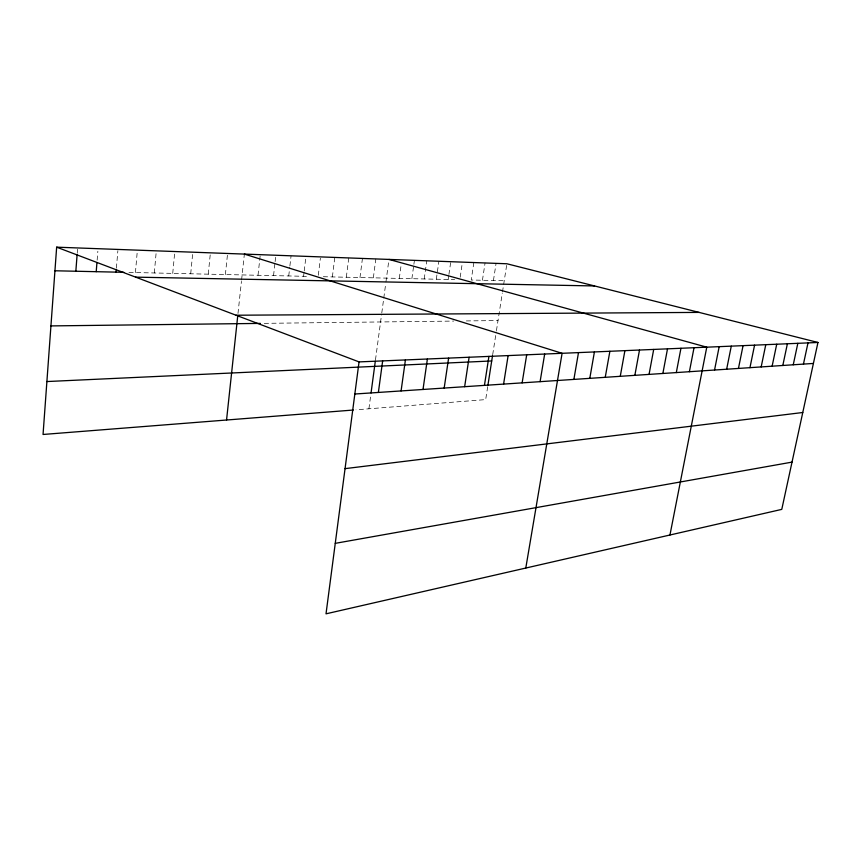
<?xml version="1.0" encoding="UTF-8"?>
<svg xmlns="http://www.w3.org/2000/svg" width="861" height="861" viewBox="0 0 861 861"><rect width="100%" height="100%" fill="white"/><g stroke="black" fill="none" stroke-linecap="round" stroke-linejoin="round"><path stroke-width="0.65" stroke-dasharray="4.3 3.23" d="M77.232 253.123L77.522 249.238M97.132 260.194L97.853 251.251M116.396 268.115L117.86 250.766M135.425 272.55L137.383 250.142M154.302 272.969L156.315 250.842M172.727 273.378L174.794 251.53M190.701 273.776L192.81 252.187M208.254 274.175L210.407 252.843M225.388 274.551L227.584 253.468M237.991 313.458L241.435 281.364M241.575 280.073L244.373 254.092M258.009 275.272L260.28 254.673M273.54 275.617L274.982 262.885M275.122 261.615L275.843 255.254M288.736 275.95L289.759 267.147M289.899 265.888L291.072 255.814M303.599 276.284L304.073 272.302M304.224 270.967L305.967 256.363M318.301 275.294L320.378 258.214M332.378 276.919L334.8 257.428M346.326 277.231L348.77 257.934M359.973 277.533L362.449 258.44M373.351 277.834L375.837 258.935M368.917 408.792L370.693 395.597M375.482 359.876L381.606 314.254M381.778 312.974L385.76 283.301M385.932 282.01L388.968 259.419M399.3 278.404L401.097 265.188M411.881 278.684L413.7 265.597M413.883 264.284L414.421 260.356M424.215 278.964L426.776 260.818M436.312 279.233L438.895 261.26M448.183 279.491L448.732 275.681M448.925 274.411L450.777 261.701M460.194 277.231L462.239 263.391M473.851 262.551L471.236 280.008L504.223 280.74M482.44 280.255L485.066 262.96M493.439 280.492L496.076 263.369M487.681 386.761L485.679 399.601L355.97 409.814M492.686 354.667L496.237 331.959M496.431 330.689L502.275 293.224M502.48 291.976L506.881 263.767M264.284 323.349L453.704 321.078M466.339 320.927L498.013 320.55M128.967 272.41L308.884 276.403M323.316 276.725L454.64 279.631"/><path stroke-width="1.29" d="M56.654 247.172L359.048 361.9L326.018 613.828L781.777 509.378L817.95 342.474L506.881 263.767L56.654 247.172L43.05 434.471L353.322 410.03M75.843 271.237L77.135 254.415M96.217 271.689L96.927 262.745M116.063 272.13L116.289 269.461M226.551 420.017L237.722 316.019M371.048 392.95L375.31 361.179M378.377 392.444L382.65 360.899M401.086 390.937L405.413 359.941M423.009 389.473L427.39 359.005M444.179 388.063L448.613 358.111M464.649 386.697L469.116 357.24M484.442 385.373L488.94 356.4M487.886 385.48L492.492 355.927M503.588 384.103L508.13 355.593M522.132 382.865L526.695 354.807M540.095 381.66L544.669 354.043M525.791 568.045L562.093 353.301L244.373 254.092M573.878 379.41L578.495 352.612M589.796 378.356L594.413 351.934M605.24 377.322L609.879 351.277M620.264 376.322L624.903 350.642M634.858 375.342L639.508 350.029M649.054 374.395L653.703 349.426M662.862 373.48L667.512 348.845M676.305 372.587L680.954 348.274M689.392 371.715L694.031 347.715M669.955 535.015L706.773 347.177L388.968 259.419M714.544 370.036L719.183 346.649M726.652 369.229L731.28 346.144M738.447 368.443L743.065 345.638M749.953 367.669L754.57 345.153M761.178 366.926L765.773 344.68M772.123 366.194L776.719 344.217M782.81 365.484L787.395 343.765M793.25 364.784L797.824 343.324M803.442 364.106L808.005 342.893M335.263 543.345L792.023 462.12M345.057 468.642L802.775 412.505M354.84 394.015L813.408 363.439M46.892 381.552L491.706 360.953M359.048 361.9L817.95 342.474M50.939 325.91L260.42 323.402M236.011 315.223L699.121 312.403M135.651 277.145L594.553 285.949M54.943 270.774L123.812 272.302"/></g></svg>
